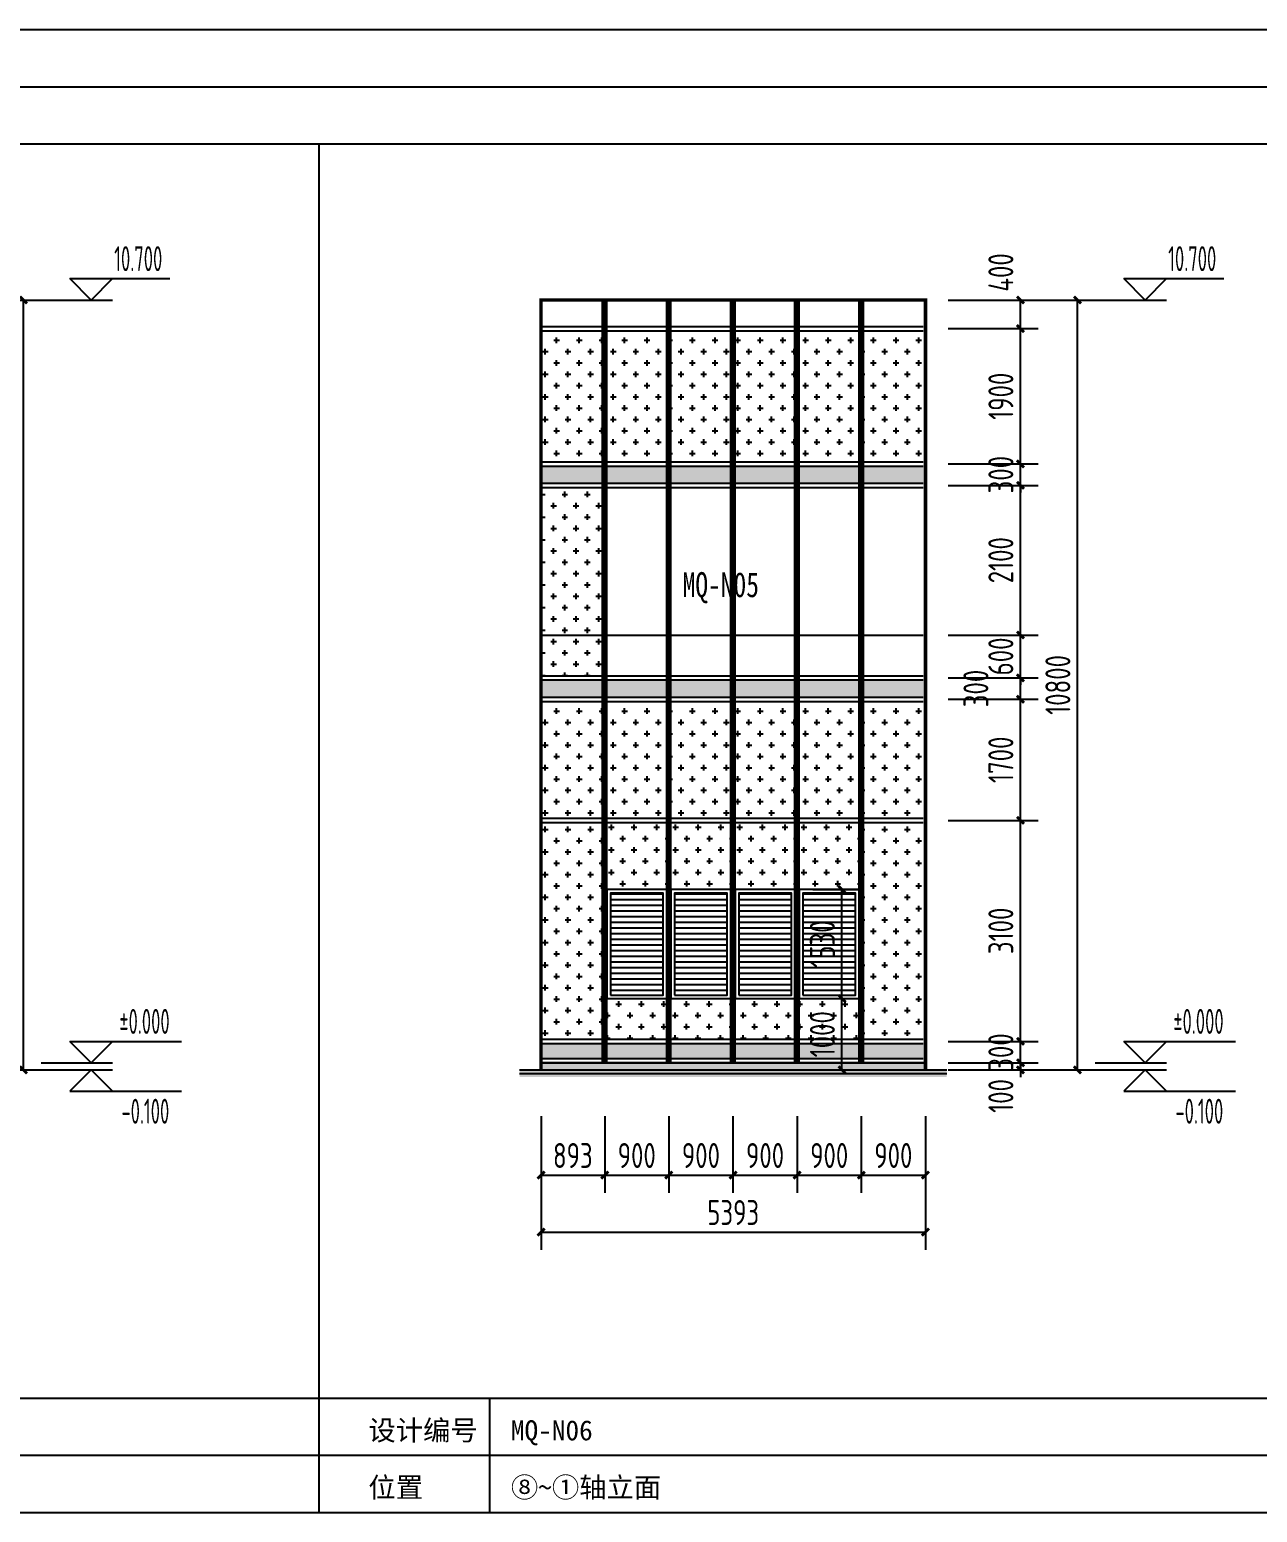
# Model space of a CAD drawing. Extents: x -280168 to 205214, y -148835 to -64913.
# Drawn here: x -142844 to -125621, y -128732 to -107932 of the extents above; entities that cross this region are included whole.
import ezdxf

# ---------------------------------------------------------------- set-up
doc = ezdxf.new("R2010")
doc.units = 0
doc.header["$LTSCALE"] = 1000
doc.header["$MEASUREMENT"] = 0
doc.linetypes.add('ACAD_ISO05W100', pattern=[34, 24, -3, 0.5, -3, 0.5, -3])
for name, color, linetype in [('01-标注_尺寸', 124, 'Continuous'), ('01-标注_标高', 200, 'Continuous'), ('01-标注_符号', 200, 'Continuous'), ('02-TEXT_标注', 130, 'Continuous'), ('05-填充_156', 156, 'Continuous'), ('05-填充_18', 18, 'Continuous'), ('A-0-图名图例', 2, 'Continuous'), ('A-C_玻璃幕墙', 140, 'Continuous'), ('D-铝板', 181, 'Continuous'), ('E-立面轮廓', 241, 'Continuous')]:
    doc.layers.add(name, color=color, linetype=linetype)
doc.styles.add('_TCH_AXIS', font='STXIHEI_0.TTF', dxfattribs={"width": 0.75})
doc.styles.add('_TCH_DIM', font='ros1.shx', dxfattribs={"width": 0.75, "bigfont": 'jd.shx'})
doc.styles.add('_TCH_DIM_T3', font='ros1.shx', dxfattribs={"width": 0.85, "bigfont": 'jd.shx'})
doc.styles.get("Standard").update_dxf_attribs({"font": 'STXIHEI_0.TTF', "width": 0.75})
doc.dimstyles.new('_TCH_ARCH&&100', dxfattribs={"dimtxt": 350, "dimasz": 100, "dimexe": 250, "dimexo": 300, "dimgap": 100, "dimtad": 1, "dimdec": 0, "dimzin": 0, "dimdsep": 46, "dimtxsty": '_TCH_DIM_T3', "dimblk": 'ARCHTICK', "dimcen": 0.09, "dimclrt": 7, "dimazin": 2, "dimtfac": 1, "dimtdec": 0, "dimtix": 1, "dimtmove": 2, "dimatfit": 3, "dimfxl": 0, "dimtolj": 1, "dimtzin": 0, "dimarcsym": 0})
pattern_1 = [(0, (-156128.72, 158502.89), (158.75, 158.75), [79.375, -238.125]), (90, (-156089.03, 158463.2), (-158.75, 158.75), [79.375, -238.125])]

# ---------------------------------------------------------------- blocks, each defined once
blk = doc.blocks.new('*U553')
at = {"layer": '05-填充_18', "const_width": 240}
blk.add_lwpolyline([(-420, 0), (420, 0)], dxfattribs=at)
blk = doc.blocks.new('*U554')
at = {"layer": '05-填充_18', "color": 0, "linetype": 'ByBlock', "lineweight": -2, "transparency": 16777216}
for p in [(-4500, 0), (-3600, 0), (-2700, 0), (-1800, 0), (-900, 0), (0, 0)]:
    blk.add_blockref('*U553', p, dxfattribs=at)
blk = doc.blocks.new('*U555')
at = {"layer": '05-填充_18', "const_width": 240}
blk.add_lwpolyline([(-420, 0), (420, 0)], dxfattribs=at)
blk = doc.blocks.new('*U556')
at = {"layer": '05-填充_18', "color": 0, "linetype": 'ByBlock', "lineweight": -2, "transparency": 16777216}
for p in [(-4500, 0), (-3600, 0), (-2700, 0), (-1800, 0), (-900, 0), (0, 0)]:
    blk.add_blockref('*U555', p, dxfattribs=at)
blk = doc.blocks.new('*U549')
at = {"layer": '05-填充_18', "const_width": 210}
blk.add_lwpolyline([(-420, 30), (420, 30)], dxfattribs=at)
blk = doc.blocks.new('*U550')
at = {"color": 0, "linetype": 'ByBlock', "lineweight": -2, "transparency": 16777216}
for p in [(-4500, 0), (-3600, 0), (-2700, 0), (-1800, 0), (-900, 0), (0, 0)]:
    blk.add_blockref('*U549', p, dxfattribs=at)
blk = doc.blocks.new('*U531')
at = {"layer": '05-填充_18', "const_width": 60}
blk.add_lwpolyline([(0, -2025), (0, 8675)], dxfattribs=at)
at = {"layer": 'D-铝板'}
for p, q in [((-30, -2025), (-30, 8675)), ((30, -2025), (30, 8675))]:
    blk.add_line(p, q, dxfattribs=at)
blk = doc.blocks.new('*U532')
at = {"layer": 'D-铝板', "color": 0, "linetype": 'ByBlock', "lineweight": -2, "transparency": 16777216}
for p in [(-3600, 0), (-2700, 0), (-1800, 0), (-900, 0), (0, 0)]:
    blk.add_blockref('*U531', p, dxfattribs=at)
blk = doc.blocks.new('*U533')
at = {"layer": 'A-C_玻璃幕墙'}
for p, q in [((-420, 30), (420, 30)), ((-420, -30), (420, -30))]:
    blk.add_line(p, q, dxfattribs=at)
blk = doc.blocks.new('*U534')
at = {"layer": 'A-C_玻璃幕墙', "color": 0, "linetype": 'ByBlock', "lineweight": -2, "transparency": 16777216}
for p in [(-4500, 0), (-3600, 0), (-2700, 0), (-1800, 0), (-900, 0), (0, 0)]:
    blk.add_blockref('*U533', p, dxfattribs=at)
blk = doc.blocks.new('*U539')
at = {"layer": 'A-C_玻璃幕墙'}
for p, q in [((-420, 30), (420, 30)), ((-420, -30), (420, -30))]:
    blk.add_line(p, q, dxfattribs=at)
blk = doc.blocks.new('*U540')
at = {"layer": 'A-C_玻璃幕墙', "color": 0, "linetype": 'ByBlock', "lineweight": -2, "transparency": 16777216}
for p in [(-4500, 0), (-3600, 0), (-2700, 0), (-1800, 0), (-900, 0), (0, 0)]:
    blk.add_blockref('*U539', p, dxfattribs=at)
blk = doc.blocks.new('*U541')
at = {"layer": 'A-C_玻璃幕墙'}
blk.add_line((-420, 0), (420, 0), dxfattribs=at)
blk = doc.blocks.new('*U542')
at = {"layer": 'A-C_玻璃幕墙', "color": 0, "linetype": 'ByBlock', "lineweight": -2, "transparency": 16777216}
for p in [(-4500, 0), (-3600, 0), (-2700, 0), (-1800, 0), (-900, 0), (0, 0)]:
    blk.add_blockref('*U541', p, dxfattribs=at)
blk = doc.blocks.new('*U543')
at = {"layer": 'A-C_玻璃幕墙'}
for p, q in [((-420, 30), (420, 30)), ((-420, -30), (420, -30))]:
    blk.add_line(p, q, dxfattribs=at)
blk = doc.blocks.new('*U544')
at = {"layer": 'A-C_玻璃幕墙', "color": 0, "linetype": 'ByBlock', "lineweight": -2, "transparency": 16777216}
for p in [(-4500, 0), (-3600, 0), (-2700, 0), (-1800, 0), (-900, 0), (0, 0)]:
    blk.add_blockref('*U543', p, dxfattribs=at)
blk = doc.blocks.new('*U545')
at = {"layer": 'A-C_玻璃幕墙'}
for p, q in [((-420, 30), (420, 30)), ((-420, -30), (420, -30))]:
    blk.add_line(p, q, dxfattribs=at)
blk = doc.blocks.new('*U546')
at = {"layer": 'A-C_玻璃幕墙', "color": 0, "linetype": 'ByBlock', "lineweight": -2, "transparency": 16777216}
for p in [(-4500, 0), (-3600, 0), (-2700, 0), (-1800, 0), (-900, 0), (0, 0)]:
    blk.add_blockref('*U545', p, dxfattribs=at)
blk = doc.blocks.new('*U547')
at = {"layer": 'A-C_玻璃幕墙'}
for p, q in [((-420, 30), (420, 30)), ((-420, -30), (420, -30))]:
    blk.add_line(p, q, dxfattribs=at)
blk = doc.blocks.new('*U548')
at = {"layer": 'A-C_玻璃幕墙', "color": 0, "linetype": 'ByBlock', "lineweight": -2, "transparency": 16777216}
for p in [(-4500, 0), (-3600, 0), (-2700, 0), (-1800, 0), (-900, 0), (0, 0)]:
    blk.add_blockref('*U547', p, dxfattribs=at)
blk = doc.blocks.new('*U535')
at = {"layer": 'A-C_玻璃幕墙'}
for p, q in [((-420, 30), (420, 30)), ((-420, -30), (420, -30))]:
    blk.add_line(p, q, dxfattribs=at)
blk = doc.blocks.new('*U536')
at = {"layer": 'A-C_玻璃幕墙', "color": 0, "linetype": 'ByBlock', "lineweight": -2, "transparency": 16777216}
for p in [(-4500, 0), (-3600, 0), (-2700, 0), (-1800, 0), (-900, 0), (0, 0)]:
    blk.add_blockref('*U535', p, dxfattribs=at)
blk = doc.blocks.new('*U537')
at = {"layer": 'A-C_玻璃幕墙'}
for p, q in [((-420, 30), (420, 30)), ((-420, -30), (420, -30))]:
    blk.add_line(p, q, dxfattribs=at)
blk = doc.blocks.new('*U538')
at = {"layer": 'A-C_玻璃幕墙', "color": 0, "linetype": 'ByBlock', "lineweight": -2, "transparency": 16777216}
for p in [(-4500, 0), (-3600, 0), (-2700, 0), (-1800, 0), (-900, 0), (0, 0)]:
    blk.add_blockref('*U537', p, dxfattribs=at)
blk = doc.blocks.new('*U551')
at = {"layer": '05-填充_156'}
h = blk.add_hatch(dxfattribs=at)
h.set_pattern_fill('CROSS', color=136, scale=100)
h.set_pattern_definition([(0, (-156128.72, 157902.89), (158.75, 158.75), [79.375, -238.125]), (90, (-156089.03, 157863.2), (-158.75, 158.75), [79.375, -238.125])])
h.paths.add_polyline_path([(-420, 920), (420, 920), (420, -920), (-420, -920)])
blk = doc.blocks.new('*U552')
at = {"color": 0, "linetype": 'ByBlock', "lineweight": -2, "transparency": 16777216}
for p in [(-4500, 0), (-3600, 0), (-2700, 0), (-1800, 0), (-900, 0), (0, 0)]:
    blk.add_blockref('*U551', p, dxfattribs=at)
blk = doc.blocks.new('*U557')
at = {"layer": '05-填充_156'}
h = blk.add_hatch(dxfattribs=at)
h.set_pattern_fill('CROSS', color=136, scale=100)
h.set_pattern_definition(pattern_1)
h.paths.add_polyline_path([(-420, 1520), (420, 1520), (420, -1520), (-420, -1520)])
blk = doc.blocks.new('*U558')
at = {"color": 0, "linetype": 'ByBlock', "lineweight": -2, "transparency": 16777216}
blk.add_blockref('*U557', (0, 0), dxfattribs=at)
blk = doc.blocks.new('*U559')
at = {"layer": '05-填充_156'}
h = blk.add_hatch(dxfattribs=at)
h.set_pattern_fill('CROSS', color=136, scale=100)
h.set_pattern_definition([(0, (-156128.72, 157462.89), (158.75, 158.75), [79.375, -238.125]), (90, (-156089.03, 157423.2), (-158.75, 158.75), [79.375, -238.125])])
h.paths.add_polyline_path([(-420, 1160), (420, 1160), (420, -480), (-420, -480)])
blk = doc.blocks.new('*U560')
at = {"color": 0, "linetype": 'ByBlock', "lineweight": -2, "transparency": 16777216}
for p in [(-4500, 0), (-3600, 0), (-2700, 0), (-1800, 0), (-900, 0), (0, 0)]:
    blk.add_blockref('*U559', p, dxfattribs=at)
blk = doc.blocks.new('*U561')
at = {"layer": 'A-C_玻璃幕墙'}
for p, q in [((-420, 30), (420, 30)), ((-420, -30), (420, -30))]:
    blk.add_line(p, q, dxfattribs=at)
blk = doc.blocks.new('*U562')
at = {"layer": 'A-C_玻璃幕墙', "color": 0, "linetype": 'ByBlock', "lineweight": -2, "transparency": 16777216}
for p in [(-4500, 0), (-3600, 0), (-2700, 0), (-1800, 0), (-900, 0), (0, 0)]:
    blk.add_blockref('*U561', p, dxfattribs=at)
blk = doc.blocks.new('*U664')
h = blk.add_hatch()
h.set_pattern_fill('ANSI31', color=256, scale=50, angle=315)
h.set_pattern_definition([(0, (-51330, 327062.65), (2e-14, 79.375), [])])
h.paths.add_polyline_path([(50, 100), (790, 100), (790, 1530), (50, 1530)])
for points in [[(0, 50), (840, 50), (840, 1580), (0, 1580)], [(50, 100), (790, 100), (790, 1530), (50, 1530)]]:
    blk.add_lwpolyline(points, close=True)
blk = doc.blocks.new('*U563')
at = {"layer": '05-填充_156'}
h = blk.add_hatch(dxfattribs=at)
h.set_pattern_fill('CROSS', color=136, scale=100)
h.set_pattern_definition(pattern_1)
h.paths.add_polyline_path([(-420, 1520), (420, 1520), (420, -1520), (-420, -1520)])
blk = doc.blocks.new('*U564')
at = {"color": 0, "linetype": 'ByBlock', "lineweight": -2, "transparency": 16777216}
blk.add_blockref('*U563', (0, 0), dxfattribs=at)
blk = doc.blocks.new('_ArchTick')
at = {"color": 0, "linetype": 'ByBlock', "const_width": 0.4}
blk.add_lwpolyline([(-0.5, -0.5), (0.5, 0.5)], dxfattribs=at)
blk = doc.blocks.new('*D1038')
at = {"layer": '01-标注_尺寸', "color": 0, "lineweight": -2, "transparency": 16777216}
for p, q in [((-143656, -111725), (-142681, -111725)), ((-142931, -122525), (-142931, -111725)), ((-143656, -122525), (-142681, -122525))]:
    blk.add_line(p, q, dxfattribs=at)
at = {"layer": 'Defpoints', "color": 0, "transparency": 16777216}
for p in [(-143956, -111725), (-142931, -111725), (-143956, -122525)]:
    blk.add_point(p, dxfattribs=at)
at = {"layer": '01-标注_尺寸', "color": 0, "lineweight": -2, "transparency": 16777216, "xscale": 100, "yscale": 100, "zscale": 100}
for p, rotation in [((-142931, -111725), 90), ((-142931, -122525), 270)]:
    blk.add_blockref('_ArchTick', p, dxfattribs=dict(at, rotation=rotation))
at = {"layer": '01-标注_尺寸', "color": 7, "transparency": 16777216, "insert": (-143206, -117125), "char_height": 350, "attachment_point": 5, "rotation": 90, "style": '_TCH_DIM_T3'}
blk.add_mtext('\\A1;10800', dxfattribs=at)
blk = doc.blocks.new('*D1084')
at = {"layer": '01-标注_尺寸', "color": 0, "lineweight": -2, "transparency": 16777216}
for p, q in [((-129956, -122425), (-128694, -122425)), ((-128944, -122425), (-128944, -122325)), ((-128944, -122525), (-128944, -122425)), ((-129956, -122525), (-128694, -122525)), ((-128944, -122525), (-128944, -122625))]:
    blk.add_line(p, q, dxfattribs=at)
at = {"layer": 'Defpoints', "color": 0, "transparency": 16777216}
for p in [(-130256, -122425), (-128944, -122425), (-130256, -122525)]:
    blk.add_point(p, dxfattribs=at)
at = {"layer": '01-标注_尺寸', "color": 0, "lineweight": -2, "transparency": 16777216, "xscale": 100, "yscale": 100, "zscale": 100}
for p, rotation in [((-128944, -122425), 270), ((-128944, -122525), 90)]:
    blk.add_blockref('_ArchTick', p, dxfattribs=dict(at, rotation=rotation))
at = {"layer": '01-标注_尺寸', "color": 7, "transparency": 16777216, "insert": (-129219, -122891), "char_height": 350, "attachment_point": 5, "rotation": 90, "style": '_TCH_DIM_T3'}
blk.add_mtext('\\A1;100', dxfattribs=at)
blk = doc.blocks.new('*D1085')
at = {"layer": '01-标注_尺寸', "color": 0, "lineweight": -2, "transparency": 16777216}
for p, q in [((-128944, -122125), (-128944, -122025)), ((-129956, -122125), (-128694, -122125)), ((-128944, -122425), (-128944, -122125)), ((-129956, -122425), (-128694, -122425)), ((-128944, -122425), (-128944, -122525))]:
    blk.add_line(p, q, dxfattribs=at)
at = {"layer": 'Defpoints', "color": 0, "transparency": 16777216}
for p in [(-130256, -122125), (-128944, -122125), (-130256, -122425)]:
    blk.add_point(p, dxfattribs=at)
at = {"layer": '01-标注_尺寸', "color": 0, "lineweight": -2, "transparency": 16777216, "xscale": 100, "yscale": 100, "zscale": 100}
for p, rotation in [((-128944, -122125), 270), ((-128944, -122425), 90)]:
    blk.add_blockref('_ArchTick', p, dxfattribs=dict(at, rotation=rotation))
at = {"layer": '01-标注_尺寸', "color": 7, "transparency": 16777216, "insert": (-129219, -122275), "char_height": 350, "attachment_point": 5, "rotation": 90, "style": '_TCH_DIM_T3'}
blk.add_mtext('\\A1;300', dxfattribs=at)
blk = doc.blocks.new('*D1086')
at = {"layer": '01-标注_尺寸', "color": 0, "lineweight": -2, "transparency": 16777216}
for p, q in [((-129956, -119025), (-128694, -119025)), ((-128944, -122125), (-128944, -119025)), ((-129956, -122125), (-128694, -122125))]:
    blk.add_line(p, q, dxfattribs=at)
at = {"layer": 'Defpoints', "color": 0, "transparency": 16777216}
for p in [(-130256, -119025), (-128944, -119025), (-130256, -122125)]:
    blk.add_point(p, dxfattribs=at)
at = {"layer": '01-标注_尺寸', "color": 0, "lineweight": -2, "transparency": 16777216, "xscale": 100, "yscale": 100, "zscale": 100}
for p, rotation in [((-128944, -119025), 90), ((-128944, -122125), 270)]:
    blk.add_blockref('_ArchTick', p, dxfattribs=dict(at, rotation=rotation))
at = {"layer": '01-标注_尺寸', "color": 7, "transparency": 16777216, "insert": (-129219, -120575), "char_height": 350, "attachment_point": 5, "rotation": 90, "style": '_TCH_DIM_T3'}
blk.add_mtext('\\A1;3100', dxfattribs=at)
blk = doc.blocks.new('*D1087')
at = {"layer": '01-标注_尺寸', "color": 0, "lineweight": -2, "transparency": 16777216}
for p, q in [((-129956, -117325), (-128694, -117325)), ((-128944, -119025), (-128944, -117325)), ((-129956, -119025), (-128694, -119025))]:
    blk.add_line(p, q, dxfattribs=at)
at = {"layer": 'Defpoints', "color": 0, "transparency": 16777216}
for p in [(-130256, -117325), (-128944, -117325), (-130256, -119025)]:
    blk.add_point(p, dxfattribs=at)
at = {"layer": '01-标注_尺寸', "color": 0, "lineweight": -2, "transparency": 16777216, "xscale": 100, "yscale": 100, "zscale": 100}
for p, rotation in [((-128944, -117325), 90), ((-128944, -119025), 270)]:
    blk.add_blockref('_ArchTick', p, dxfattribs=dict(at, rotation=rotation))
at = {"layer": '01-标注_尺寸', "color": 7, "transparency": 16777216, "insert": (-129219, -118175), "char_height": 350, "attachment_point": 5, "rotation": 90, "style": '_TCH_DIM_T3'}
blk.add_mtext('\\A1;1700', dxfattribs=at)
blk = doc.blocks.new('*D1088')
at = {"layer": '01-标注_尺寸', "color": 0, "lineweight": -2, "transparency": 16777216}
for p, q in [((-129956, -117025), (-128694, -117025)), ((-128944, -117325), (-128944, -117025)), ((-129956, -117325), (-128694, -117325))]:
    blk.add_line(p, q, dxfattribs=at)
at = {"layer": 'Defpoints', "color": 0, "transparency": 16777216}
for p in [(-130256, -117025), (-128944, -117025), (-130256, -117325)]:
    blk.add_point(p, dxfattribs=at)
at = {"layer": '01-标注_尺寸', "color": 0, "lineweight": -2, "transparency": 16777216, "xscale": 100, "yscale": 100, "zscale": 100}
for p, rotation in [((-128944, -117025), 90), ((-128944, -117325), 270)]:
    blk.add_blockref('_ArchTick', p, dxfattribs=dict(at, rotation=rotation))
at = {"layer": '01-标注_尺寸', "color": 7, "transparency": 16777216, "insert": (-129569, -117175), "char_height": 350, "attachment_point": 5, "rotation": 90, "style": '_TCH_DIM_T3'}
blk.add_mtext('\\A1;300', dxfattribs=at)
blk = doc.blocks.new('*D1089')
at = {"layer": '01-标注_尺寸', "color": 0, "lineweight": -2, "transparency": 16777216}
for p, q in [((-129956, -116425), (-128694, -116425)), ((-128944, -116425), (-128944, -116325)), ((-128944, -117025), (-128944, -116425)), ((-129956, -117025), (-128694, -117025)), ((-128944, -117025), (-128944, -117125))]:
    blk.add_line(p, q, dxfattribs=at)
at = {"layer": 'Defpoints', "color": 0, "transparency": 16777216}
for p in [(-130256, -116425), (-128944, -116425), (-130256, -117025)]:
    blk.add_point(p, dxfattribs=at)
at = {"layer": '01-标注_尺寸', "color": 0, "lineweight": -2, "transparency": 16777216, "xscale": 100, "yscale": 100, "zscale": 100}
for p, rotation in [((-128944, -116425), 270), ((-128944, -117025), 90)]:
    blk.add_blockref('_ArchTick', p, dxfattribs=dict(at, rotation=rotation))
at = {"layer": '01-标注_尺寸', "color": 7, "transparency": 16777216, "insert": (-129219, -116725), "char_height": 350, "attachment_point": 5, "rotation": 90, "style": '_TCH_DIM_T3'}
blk.add_mtext('\\A1;600', dxfattribs=at)
blk = doc.blocks.new('*D1090')
at = {"layer": '01-标注_尺寸', "color": 0, "lineweight": -2, "transparency": 16777216}
for p, q in [((-129956, -114325), (-128694, -114325)), ((-128944, -116425), (-128944, -114325)), ((-129956, -116425), (-128694, -116425))]:
    blk.add_line(p, q, dxfattribs=at)
at = {"layer": 'Defpoints', "color": 0, "transparency": 16777216}
for p in [(-130256, -114325), (-128944, -114325), (-130256, -116425)]:
    blk.add_point(p, dxfattribs=at)
at = {"layer": '01-标注_尺寸', "color": 0, "lineweight": -2, "transparency": 16777216, "xscale": 100, "yscale": 100, "zscale": 100}
for p, rotation in [((-128944, -114325), 90), ((-128944, -116425), 270)]:
    blk.add_blockref('_ArchTick', p, dxfattribs=dict(at, rotation=rotation))
at = {"layer": '01-标注_尺寸', "color": 7, "transparency": 16777216, "insert": (-129219, -115375), "char_height": 350, "attachment_point": 5, "rotation": 90, "style": '_TCH_DIM_T3'}
blk.add_mtext('\\A1;2100', dxfattribs=at)
blk = doc.blocks.new('*D1091')
at = {"layer": '01-标注_尺寸', "color": 0, "lineweight": -2, "transparency": 16777216}
for p, q in [((-128944, -114025), (-128944, -113925)), ((-129956, -114025), (-128694, -114025)), ((-128944, -114325), (-128944, -114025)), ((-129956, -114325), (-128694, -114325)), ((-128944, -114325), (-128944, -114425))]:
    blk.add_line(p, q, dxfattribs=at)
at = {"layer": 'Defpoints', "color": 0, "transparency": 16777216}
for p in [(-130256, -114025), (-128944, -114025), (-130256, -114325)]:
    blk.add_point(p, dxfattribs=at)
at = {"layer": '01-标注_尺寸', "color": 0, "lineweight": -2, "transparency": 16777216, "xscale": 100, "yscale": 100, "zscale": 100}
for p, rotation in [((-128944, -114025), 270), ((-128944, -114325), 90)]:
    blk.add_blockref('_ArchTick', p, dxfattribs=dict(at, rotation=rotation))
at = {"layer": '01-标注_尺寸', "color": 7, "transparency": 16777216, "insert": (-129219, -114175), "char_height": 350, "attachment_point": 5, "rotation": 90, "style": '_TCH_DIM_T3'}
blk.add_mtext('\\A1;300', dxfattribs=at)
blk = doc.blocks.new('*D1092')
at = {"layer": '01-标注_尺寸', "color": 0, "lineweight": -2, "transparency": 16777216}
for p, q in [((-129956, -112125), (-128694, -112125)), ((-128944, -114025), (-128944, -112125)), ((-129956, -114025), (-128694, -114025))]:
    blk.add_line(p, q, dxfattribs=at)
at = {"layer": 'Defpoints', "color": 0, "transparency": 16777216}
for p in [(-130256, -112125), (-128944, -112125), (-130256, -114025)]:
    blk.add_point(p, dxfattribs=at)
at = {"layer": '01-标注_尺寸', "color": 0, "lineweight": -2, "transparency": 16777216, "xscale": 100, "yscale": 100, "zscale": 100}
for p, rotation in [((-128944, -112125), 90), ((-128944, -114025), 270)]:
    blk.add_blockref('_ArchTick', p, dxfattribs=dict(at, rotation=rotation))
at = {"layer": '01-标注_尺寸', "color": 7, "transparency": 16777216, "insert": (-129219, -113075), "char_height": 350, "attachment_point": 5, "rotation": 90, "style": '_TCH_DIM_T3'}
blk.add_mtext('\\A1;1900', dxfattribs=at)
blk = doc.blocks.new('*D1093')
at = {"layer": '01-标注_尺寸', "color": 0, "lineweight": -2, "transparency": 16777216}
for p, q in [((-129956, -111725), (-128694, -111725)), ((-128944, -112125), (-128944, -111725)), ((-129956, -112125), (-128694, -112125))]:
    blk.add_line(p, q, dxfattribs=at)
at = {"layer": 'Defpoints', "color": 0, "transparency": 16777216}
for p in [(-130256, -111725), (-128944, -111725), (-130256, -112125)]:
    blk.add_point(p, dxfattribs=at)
at = {"layer": '01-标注_尺寸', "color": 0, "lineweight": -2, "transparency": 16777216, "xscale": 100, "yscale": 100, "zscale": 100}
for p, rotation in [((-128944, -111725), 90), ((-128944, -112125), 270)]:
    blk.add_blockref('_ArchTick', p, dxfattribs=dict(at, rotation=rotation))
at = {"layer": '01-标注_尺寸', "color": 7, "transparency": 16777216, "insert": (-129219, -111338), "char_height": 350, "attachment_point": 5, "rotation": 90, "style": '_TCH_DIM_T3'}
blk.add_mtext('\\A1;400', dxfattribs=at)
blk = doc.blocks.new('*D1094')
at = {"layer": '01-标注_尺寸', "color": 0, "lineweight": -2, "transparency": 16777216}
for p, q in [((-129156, -111725), (-127894, -111725)), ((-128144, -122525), (-128144, -111725)), ((-129156, -122525), (-127894, -122525))]:
    blk.add_line(p, q, dxfattribs=at)
at = {"layer": 'Defpoints', "color": 0, "transparency": 16777216}
for p in [(-129456, -111725), (-128144, -111725), (-129456, -122525)]:
    blk.add_point(p, dxfattribs=at)
at = {"layer": '01-标注_尺寸', "color": 0, "lineweight": -2, "transparency": 16777216, "xscale": 100, "yscale": 100, "zscale": 100}
for p, rotation in [((-128144, -111725), 90), ((-128144, -122525), 270)]:
    blk.add_blockref('_ArchTick', p, dxfattribs=dict(at, rotation=rotation))
at = {"layer": '01-标注_尺寸', "color": 7, "transparency": 16777216, "insert": (-128419, -117125), "char_height": 350, "attachment_point": 5, "rotation": 90, "style": '_TCH_DIM_T3'}
blk.add_mtext('\\A1;10800', dxfattribs=at)
blk = doc.blocks.new('*D1170')
at = {"layer": '01-标注_尺寸', "color": 0, "lineweight": -2, "transparency": 16777216}
for p, q in [((-131177, -123176), (-131177, -124251)), ((-130277, -123176), (-130277, -124251)), ((-131177, -124001), (-130277, -124001))]:
    blk.add_line(p, q, dxfattribs=at)
at = {"layer": 'Defpoints', "color": 0, "transparency": 16777216}
for p in [(-131177, -122876), (-130277, -122876), (-130277, -124001)]:
    blk.add_point(p, dxfattribs=at)
at = {"layer": '01-标注_尺寸', "color": 0, "lineweight": -2, "transparency": 16777216, "xscale": 100, "yscale": 100, "zscale": 100, "rotation": 180}
blk.add_blockref('_ArchTick', (-131177, -124001), dxfattribs=at)
at = {"layer": '01-标注_尺寸', "color": 0, "lineweight": -2, "transparency": 16777216, "xscale": 100, "yscale": 100, "zscale": 100}
blk.add_blockref('_ArchTick', (-130277, -124001), dxfattribs=at)
at = {"layer": '01-标注_尺寸', "color": 7, "transparency": 16777216, "insert": (-130727, -123726), "char_height": 350, "attachment_point": 5, "style": '_TCH_DIM_T3'}
blk.add_mtext('\\A1;900', dxfattribs=at)
blk = doc.blocks.new('*D1171')
at = {"layer": '01-标注_尺寸', "color": 0, "lineweight": -2, "transparency": 16777216}
for p, q in [((-132077, -123176), (-132077, -124251)), ((-131177, -123176), (-131177, -124251)), ((-132077, -124001), (-131177, -124001))]:
    blk.add_line(p, q, dxfattribs=at)
at = {"layer": 'Defpoints', "color": 0, "transparency": 16777216}
for p in [(-132077, -122876), (-131177, -122876), (-131177, -124001)]:
    blk.add_point(p, dxfattribs=at)
at = {"layer": '01-标注_尺寸', "color": 0, "lineweight": -2, "transparency": 16777216, "xscale": 100, "yscale": 100, "zscale": 100, "rotation": 180}
blk.add_blockref('_ArchTick', (-132077, -124001), dxfattribs=at)
at = {"layer": '01-标注_尺寸', "color": 0, "lineweight": -2, "transparency": 16777216, "xscale": 100, "yscale": 100, "zscale": 100}
blk.add_blockref('_ArchTick', (-131177, -124001), dxfattribs=at)
at = {"layer": '01-标注_尺寸', "color": 7, "transparency": 16777216, "insert": (-131627, -123726), "char_height": 350, "attachment_point": 5, "style": '_TCH_DIM_T3'}
blk.add_mtext('\\A1;900', dxfattribs=at)
blk = doc.blocks.new('*D1172')
at = {"layer": '01-标注_尺寸', "color": 0, "lineweight": -2, "transparency": 16777216}
for p, q in [((-132977, -123176), (-132977, -124251)), ((-132077, -123176), (-132077, -124251)), ((-132977, -124001), (-132077, -124001))]:
    blk.add_line(p, q, dxfattribs=at)
at = {"layer": 'Defpoints', "color": 0, "transparency": 16777216}
for p in [(-132977, -122876), (-132077, -122876), (-132077, -124001)]:
    blk.add_point(p, dxfattribs=at)
at = {"layer": '01-标注_尺寸', "color": 0, "lineweight": -2, "transparency": 16777216, "xscale": 100, "yscale": 100, "zscale": 100, "rotation": 180}
blk.add_blockref('_ArchTick', (-132977, -124001), dxfattribs=at)
at = {"layer": '01-标注_尺寸', "color": 0, "lineweight": -2, "transparency": 16777216, "xscale": 100, "yscale": 100, "zscale": 100}
blk.add_blockref('_ArchTick', (-132077, -124001), dxfattribs=at)
at = {"layer": '01-标注_尺寸', "color": 7, "transparency": 16777216, "insert": (-132527, -123726), "char_height": 350, "attachment_point": 5, "style": '_TCH_DIM_T3'}
blk.add_mtext('\\A1;900', dxfattribs=at)
blk = doc.blocks.new('*D1173')
at = {"layer": '01-标注_尺寸', "color": 0, "lineweight": -2, "transparency": 16777216}
for p, q in [((-133877, -123176), (-133877, -124251)), ((-132977, -123176), (-132977, -124251)), ((-133877, -124001), (-132977, -124001))]:
    blk.add_line(p, q, dxfattribs=at)
at = {"layer": 'Defpoints', "color": 0, "transparency": 16777216}
for p in [(-133877, -122876), (-132977, -122876), (-132977, -124001)]:
    blk.add_point(p, dxfattribs=at)
at = {"layer": '01-标注_尺寸', "color": 0, "lineweight": -2, "transparency": 16777216, "xscale": 100, "yscale": 100, "zscale": 100, "rotation": 180}
blk.add_blockref('_ArchTick', (-133877, -124001), dxfattribs=at)
at = {"layer": '01-标注_尺寸', "color": 0, "lineweight": -2, "transparency": 16777216, "xscale": 100, "yscale": 100, "zscale": 100}
blk.add_blockref('_ArchTick', (-132977, -124001), dxfattribs=at)
at = {"layer": '01-标注_尺寸', "color": 7, "transparency": 16777216, "insert": (-133427, -123726), "char_height": 350, "attachment_point": 5, "style": '_TCH_DIM_T3'}
blk.add_mtext('\\A1;900', dxfattribs=at)
blk = doc.blocks.new('*D1174')
at = {"layer": '01-标注_尺寸', "color": 0, "lineweight": -2, "transparency": 16777216}
for p, q in [((-134777, -123176), (-134777, -124251)), ((-133877, -123176), (-133877, -124251)), ((-134777, -124001), (-133877, -124001))]:
    blk.add_line(p, q, dxfattribs=at)
at = {"layer": 'Defpoints', "color": 0, "transparency": 16777216}
for p in [(-134777, -122876), (-133877, -122876), (-133877, -124001)]:
    blk.add_point(p, dxfattribs=at)
at = {"layer": '01-标注_尺寸', "color": 0, "lineweight": -2, "transparency": 16777216, "xscale": 100, "yscale": 100, "zscale": 100, "rotation": 180}
blk.add_blockref('_ArchTick', (-134777, -124001), dxfattribs=at)
at = {"layer": '01-标注_尺寸', "color": 0, "lineweight": -2, "transparency": 16777216, "xscale": 100, "yscale": 100, "zscale": 100}
blk.add_blockref('_ArchTick', (-133877, -124001), dxfattribs=at)
at = {"layer": '01-标注_尺寸', "color": 7, "transparency": 16777216, "insert": (-134327, -123726), "char_height": 350, "attachment_point": 5, "style": '_TCH_DIM_T3'}
blk.add_mtext('\\A1;900', dxfattribs=at)
blk = doc.blocks.new('*D1175')
at = {"layer": '01-标注_尺寸', "color": 0, "lineweight": -2, "transparency": 16777216}
for p, q in [((-135670, -123176), (-135670, -124251)), ((-134777, -123176), (-134777, -124251)), ((-135670, -124001), (-134777, -124001))]:
    blk.add_line(p, q, dxfattribs=at)
at = {"layer": 'Defpoints', "color": 0, "transparency": 16777216}
for p in [(-135670, -122876), (-134777, -122876), (-134777, -124001)]:
    blk.add_point(p, dxfattribs=at)
at = {"layer": '01-标注_尺寸', "color": 0, "lineweight": -2, "transparency": 16777216, "xscale": 100, "yscale": 100, "zscale": 100, "rotation": 180}
blk.add_blockref('_ArchTick', (-135670, -124001), dxfattribs=at)
at = {"layer": '01-标注_尺寸', "color": 0, "lineweight": -2, "transparency": 16777216, "xscale": 100, "yscale": 100, "zscale": 100}
blk.add_blockref('_ArchTick', (-134777, -124001), dxfattribs=at)
at = {"layer": '01-标注_尺寸', "color": 7, "transparency": 16777216, "insert": (-135224, -123726), "char_height": 350, "attachment_point": 5, "style": '_TCH_DIM_T3'}
blk.add_mtext('\\A1;893', dxfattribs=at)
blk = doc.blocks.new('*D1176')
at = {"layer": '01-标注_尺寸', "color": 0, "lineweight": -2, "transparency": 16777216}
for p, q in [((-135670, -124167), (-135670, -125051)), ((-130277, -124167), (-130277, -125051)), ((-135670, -124801), (-130277, -124801))]:
    blk.add_line(p, q, dxfattribs=at)
at = {"layer": 'Defpoints', "color": 0, "transparency": 16777216}
for p in [(-135670, -123867), (-130277, -123867), (-130277, -124801)]:
    blk.add_point(p, dxfattribs=at)
at = {"layer": '01-标注_尺寸', "color": 0, "lineweight": -2, "transparency": 16777216, "xscale": 100, "yscale": 100, "zscale": 100, "rotation": 180}
blk.add_blockref('_ArchTick', (-135670, -124801), dxfattribs=at)
at = {"layer": '01-标注_尺寸', "color": 0, "lineweight": -2, "transparency": 16777216, "xscale": 100, "yscale": 100, "zscale": 100}
blk.add_blockref('_ArchTick', (-130277, -124801), dxfattribs=at)
at = {"layer": '01-标注_尺寸', "color": 7, "transparency": 16777216, "insert": (-132974, -124526), "char_height": 350, "attachment_point": 5, "style": '_TCH_DIM_T3'}
blk.add_mtext('\\A1;5393', dxfattribs=at)
blk = doc.blocks.new('*D1287')
at = {"layer": '01-标注_尺寸', "color": 0, "lineweight": -2, "transparency": 16777216}
for p, q in [((-131857, -119995), (-131198, -119995)), ((-131448, -121525), (-131448, -119995)), ((-131857, -121525), (-131198, -121525))]:
    blk.add_line(p, q, dxfattribs=at)
at = {"layer": 'Defpoints', "color": 0, "transparency": 16777216}
for p in [(-132157, -119995), (-131448, -119995), (-132157, -121525)]:
    blk.add_point(p, dxfattribs=at)
at = {"layer": '01-标注_尺寸', "color": 0, "lineweight": -2, "transparency": 16777216, "xscale": 100, "yscale": 100, "zscale": 100}
for p, rotation in [((-131448, -119995), 90), ((-131448, -121525), 270)]:
    blk.add_blockref('_ArchTick', p, dxfattribs=dict(at, rotation=rotation))
at = {"layer": '01-标注_尺寸', "color": 7, "transparency": 16777216, "insert": (-131723, -120760), "char_height": 350, "attachment_point": 5, "rotation": 90, "style": '_TCH_DIM_T3'}
blk.add_mtext('\\A1;1530', dxfattribs=at)
blk = doc.blocks.new('*D1288')
at = {"layer": '01-标注_尺寸', "color": 0, "lineweight": -2, "transparency": 16777216}
for p, q in [((-131857, -121525), (-131198, -121525)), ((-131448, -122525), (-131448, -121525)), ((-131857, -122525), (-131198, -122525))]:
    blk.add_line(p, q, dxfattribs=at)
at = {"layer": 'Defpoints', "color": 0, "transparency": 16777216}
for p in [(-132157, -121525), (-131448, -121525), (-132157, -122525)]:
    blk.add_point(p, dxfattribs=at)
at = {"layer": '01-标注_尺寸', "color": 0, "lineweight": -2, "transparency": 16777216, "xscale": 100, "yscale": 100, "zscale": 100}
for p, rotation in [((-131448, -121525), 90), ((-131448, -122525), 270)]:
    blk.add_blockref('_ArchTick', p, dxfattribs=dict(at, rotation=rotation))
at = {"layer": '01-标注_尺寸', "color": 7, "transparency": 16777216, "insert": (-131723, -122025), "char_height": 350, "attachment_point": 5, "rotation": 90, "style": '_TCH_DIM_T3'}
blk.add_mtext('\\A1;1000', dxfattribs=at)

msp = doc.modelspace()

# ---------------------------------------------------------------- hatches: boundary and pattern name
at = {"layer": '05-填充_156'}
h = msp.add_hatch(dxfattribs=at)
h.set_pattern_fill('CROSS', color=136, scale=100)
h.set_pattern_definition([(0, (-291585.97, 43027.95), (158.75, 158.75), [79.375, -238.125]), (90, (-291546.28, 42988.27), (-158.75, 158.75), [79.375, -238.125])])
h.paths.add_polyline_path([(-135647.2, -114354.9), (-134807.2, -114354.9), (-134807.2, -116994.9), (-135647.2, -116994.9)])
h = msp.add_hatch(dxfattribs=at)
h.set_pattern_fill('CROSS', color=136, scale=100)
h.set_pattern_definition([(0, (-290455.97, 37247.95), (158.75, 158.75), [79.375, -238.125]), (90, (-290416.28, 37208.27), (-158.75, 158.75), [79.375, -238.125])])
h.paths.add_polyline_path([(-134747.2, -119994.9), (-133907.2, -119994.9), (-133907.2, -119054.9), (-134747.2, -119054.9)])
h = msp.add_hatch(dxfattribs=at)
h.set_pattern_fill('CROSS', color=136, scale=100)
h.set_pattern_definition([(0, (-289555.97, 37247.95), (158.75, 158.75), [79.375, -238.125]), (90, (-289516.28, 37208.27), (-158.75, 158.75), [79.375, -238.125])])
h.paths.add_polyline_path([(-133847.2, -119054.9), (-133007.2, -119054.9), (-133007.2, -119999.9), (-133847.2, -119999.9)])
h = msp.add_hatch(dxfattribs=at)
h.set_pattern_fill('CROSS', color=136, scale=100)
h.set_pattern_definition([(0, (-288655.97, 37247.95), (158.75, 158.75), [79.375, -238.125]), (90, (-288616.28, 37208.27), (-158.75, 158.75), [79.375, -238.125])])
h.paths.add_polyline_path([(-132947.2, -119054.9), (-132107.2, -119054.9), (-132107.2, -119999.9), (-132947.2, -119999.9)])
h = msp.add_hatch(dxfattribs=at)
h.set_pattern_fill('CROSS', color=136, scale=100)
h.set_pattern_definition([(0, (-287755.97, 37247.95), (158.75, 158.75), [79.375, -238.125]), (90, (-287716.28, 37208.27), (-158.75, 158.75), [79.375, -238.125])])
h.paths.add_polyline_path([(-132047.2, -119054.9), (-131207.2, -119054.9), (-131207.2, -119994.9), (-132047.2, -119994.9)])
h = msp.add_hatch(dxfattribs=at)
h.set_pattern_fill('CROSS', color=136, scale=100)
h.set_pattern_definition([(0, (0, 0), (158.75, 158.75), [79.375, -238.125]), (90, (39.69, -39.69), (-158.75, 158.75), [79.375, -238.125])])
h.paths.add_polyline_path([(-131207.2, -121524.9), (-132047.2, -121524.9), (-132047.2, -122094.9), (-131207.2, -122094.9)])
h.paths.add_polyline_path([(-132947.2, -121524.9), (-132107.2, -121524.9), (-132107.2, -122094.9), (-132947.2, -122094.9)])
h.paths.add_polyline_path([(-133847.2, -121524.9), (-133007.2, -121524.9), (-133007.2, -122094.9), (-133847.2, -122094.9)])
h.paths.add_polyline_path([(-134747.2, -121524.9), (-133907.2, -121524.9), (-133907.2, -122094.9), (-134747.2, -122094.9)])

# ---------------------------------------------------------------- linework, layer by layer
msp.add_line((-135970.2, -122574.9), (-129977.2, -122574.9))
at = {"layer": '01-标注_标高'}
for p, q in [((-141981.1, -111724.9), (-142281.1, -111424.9)), ((-142281.1, -111424.9), (-140877.1, -111424.9)), ((-141981.1, -111724.9), (-141681.1, -111424.9)), ((-127194.5, -111724.9), (-127494.5, -111424.9)), ((-127494.5, -111424.9), (-126090.5, -111424.9)), ((-127194.5, -111724.9), (-126894.5, -111424.9)), ((-142681.1, -111724.9), (-141681.1, -111724.9)), ((-127894.5, -111724.9), (-126894.5, -111724.9)), ((-141981.1, -122424.9), (-142281.1, -122124.9)), ((-142281.1, -122124.9), (-140716.1, -122124.9)), ((-141981.1, -122424.9), (-141681.1, -122124.9)), ((-127194.5, -122424.9), (-127494.5, -122124.9)), ((-127494.5, -122124.9), (-125929.5, -122124.9)), ((-127194.5, -122424.9), (-126894.5, -122124.9)), ((-142681.1, -122424.9), (-141681.1, -122424.9)), ((-127894.5, -122424.9), (-126894.5, -122424.9)), ((-142681.1, -122524.9), (-141681.1, -122524.9)), ((-141981.1, -122524.9), (-142281.1, -122824.9)), ((-141981.1, -122524.9), (-141681.1, -122824.9)), ((-127894.5, -122524.9), (-126894.5, -122524.9)), ((-127194.5, -122524.9), (-127494.5, -122824.9)), ((-127194.5, -122524.9), (-126894.5, -122824.9)), ((-142281.1, -122824.9), (-140716.1, -122824.9)), ((-127494.5, -122824.9), (-125929.5, -122824.9))]:
    msp.add_line(p, q, dxfattribs=at)
at = {"layer": '02-TEXT_标注', "linetype": 'ACAD_ISO05W100'}
msp.add_line((-136392.7, -127132.1), (-136392.7, -128732.1), dxfattribs=at)
at = {"layer": '05-填充_18', "const_width": 100}
msp.add_lwpolyline([(-130277.2, -122474.9), (-135670.2, -122474.9)], dxfattribs=at)
at = {"layer": 'A-0-图名图例'}
for p, q in [((-193565.1, -107932.1), (-119465.1, -107932.1)), ((-193565.1, -108732.1), (-119465.1, -108732.1)), ((-193565.1, -109532.1), (-119465.1, -109532.1)), ((-138789, -109532.1), (-138789, -128732.1)), ((-193565.1, -127132.1), (-119465.1, -127132.1)), ((-193565.1, -127932.1), (-119465.1, -127932.1)), ((-193565.1, -128732.1), (-119465.1, -128732.1))]:
    msp.add_line(p, q, dxfattribs=at)
at = {"layer": 'A-C_玻璃幕墙'}
for p, q in [((-135670.2, -122424.9), (-130277.2, -122424.9)), ((-130277.2, -122424.9), (-135670.2, -122424.9))]:
    msp.add_line(p, q, dxfattribs=at)
at = {"layer": 'E-立面轮廓'}
msp.add_line((-135970.2, -122524.9), (-129977.2, -122524.9), dxfattribs=at)
msp.add_line((-135970.2, -122524.9), (-129977.2, -122524.9), dxfattribs=at)
for points, const_width in [([(-130277.2, -122524.9), (-130277.2, -111724.9), (-135670.2, -111724.9), (-135670.2, -122524.9)], 50), ([(-135970.2, -122574.9), (-129977.2, -122574.9)], 100)]:
    msp.add_lwpolyline(points, dxfattribs=dict(at, const_width=const_width))

# ---------------------------------------------------------------- block references
for name, p in [('*U552', (-130727.2, -113074.9)), ('*U560', (-130727.2, -118514.9)), ('*U564', (-135227.2, -120574.9)), ('*U558', (-130727.2, -120574.9)), ('*U550', (-130727.2, -122289.9))]:
    msp.add_blockref(name, p)
at = {"layer": '05-填充_18'}
for name, p in [('*U554', (-130727.2, -114174.9)), ('*U556', (-130727.2, -117174.9))]:
    msp.add_blockref(name, p, dxfattribs=at)
at = {"layer": 'A-C_玻璃幕墙'}
for name, p in [('*U544', (-130727.2, -112124.9)), ('*U546', (-130727.2, -114024.9)), ('*U548', (-130727.2, -114324.9)), ('*U542', (-130727.2, -116424.9)), ('*U540', (-130727.2, -117024.9)), ('*U534', (-130727.2, -117324.9)), ('*U536', (-130727.2, -119024.9)), ('*U664', (-134747.2, -121574.9)), ('*U664', (-133847.2, -121574.9)), ('*U664', (-132947.2, -121574.9)), ('*U664', (-132047.2, -121574.9)), ('*U538', (-130727.2, -122124.9)), ('*U562', (-130727.2, -122394.9))]:
    msp.add_blockref(name, p, dxfattribs=at)
at = {"layer": 'D-铝板'}
msp.add_blockref('*U532', (-131177.2, -120399.9), dxfattribs=at)

# ---------------------------------------------------------------- texts
at = {"layer": '01-标注_符号', "color": 7, "width": 0.75}
msp.add_text('MQ-N05', height=350, dxfattribs=at).set_placement((-133683.5, -115893))
at = {"layer": '02-TEXT_标注', "style": '_TCH_DIM', "width": 0.6375}
for s, p in [('10.700', (-141658.3, -111319.9)), ('10.700', (-126871.7, -111319.9)), ('%%P0.000', (-141586.5, -122019.9)), ('%%P0.000', (-126799.9, -122019.9)), ('-0.100', (-141556.8, -123279.9)), ('-0.100', (-126770.2, -123279.9))]:
    msp.add_text(s, height=350, dxfattribs=at).set_placement(p)
at = {"layer": '02-TEXT_标注', "linetype": 'ACAD_ISO05W100', "style": '_TCH_AXIS'}
for s, p in [('设计编号', (-138092.7, -127722.1)), ('MQ-N06', (-136092.7, -127722.1)), ('位置', (-138092.7, -128522.1)), ('⑧~①轴立面', (-136092.7, -128522.1))]:
    msp.add_text(s, height=281.25, dxfattribs=at).set_placement(p)

# ---------------------------------------------------------------- dimensions: what is measured, and where the dimension line sits
at = {"layer": '01-标注_尺寸'}
for base, p1, p2, picture, middle in [((-128944.5, -111724.9), (-130256.4, -112124.9), (-130256.4, -111724.9), '*D1093', (-129219.5, -111338.1)), ((-128944.5, -117024.9), (-130256.4, -117324.9), (-130256.4, -117024.9), '*D1088', (-129569.5, -117174.9)), ((-128944.5, -122424.9), (-130256.4, -122524.9), (-130256.4, -122424.9), '*D1084', (-129219.5, -122890.6))]:
    dim = msp.add_linear_dim(base=base, p1=p1, p2=p2, angle=90, dimstyle='_TCH_ARCH&&100', dxfattribs=at)
    dim.commit()
    dim.dimension.update_dxf_attribs({"geometry": picture, "text_midpoint": middle, "dimtype": 161})
for p1, p2, distance, picture, middle in [((-143956.2, -122524.9), (-143956.2, -111724.9), -1025.1, '*D1038', (-143206.1, -117124.9)), ((-129456.4, -122524.9), (-129456.4, -111724.9), -1311.9, '*D1094', (-128419.5, -117124.9)), ((-130256.4, -114024.9), (-130256.4, -112124.9), -1311.9, '*D1092', (-129219.5, -113074.9)), ((-130256.4, -114324.9), (-130256.4, -114024.9), -1311.9, '*D1091', (-129219.5, -114174.9)), ((-130256.4, -116424.9), (-130256.4, -114324.9), -1311.9, '*D1090', (-129219.5, -115374.9)), ((-130256.4, -117024.9), (-130256.4, -116424.9), -1311.9, '*D1089', (-129219.5, -116724.9)), ((-130256.4, -119024.9), (-130256.4, -117324.9), -1311.9, '*D1087', (-129219.5, -118174.9)), ((-130256.4, -122124.9), (-130256.4, -119024.9), -1311.9, '*D1086', (-129219.5, -120574.9)), ((-132156.6, -121524.9), (-132156.6, -119994.9), -708.5, '*D1287', (-131723, -120759.9)), ((-132156.6, -122524.9), (-132156.6, -121524.9), -708.5, '*D1288', (-131723, -122024.9)), ((-130256.4, -122424.9), (-130256.4, -122124.9), -1311.9, '*D1085', (-129219.5, -122274.9)), ((-135670.2, -122875.8), (-134777.2, -122875.8), -1125, '*D1175', (-135223.7, -123725.8)), ((-134777.2, -122875.8), (-133877.2, -122875.8), -1125, '*D1174', (-134327.2, -123725.8)), ((-133877.2, -122875.8), (-132977.2, -122875.8), -1125, '*D1173', (-133427.2, -123725.8)), ((-132977.2, -122875.8), (-132077.2, -122875.8), -1125, '*D1172', (-132527.2, -123725.8)), ((-132077.2, -122875.8), (-131177.2, -122875.8), -1125, '*D1171', (-131627.2, -123725.8)), ((-131177.2, -122875.8), (-130277.2, -122875.8), -1125, '*D1170', (-130727.2, -123725.8)), ((-135670.2, -123866.9), (-130277.2, -123866.9), -934, '*D1176', (-132973.7, -124525.8))]:
    dim = msp.add_aligned_dim(p1=p1, p2=p2, distance=distance, dimstyle='_TCH_ARCH&&100', dxfattribs=at)
    dim.commit()
    dim.dimension.update_dxf_attribs({"geometry": picture, "text_midpoint": middle})

doc.saveas('drawing.dxf')
